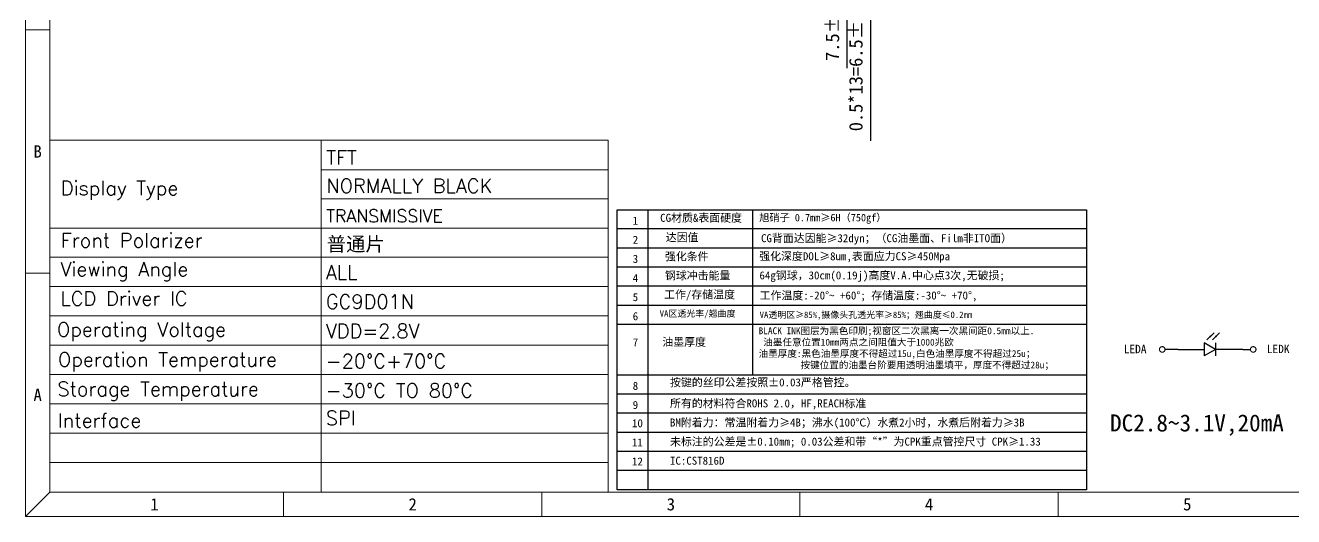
# Model space of a CAD drawing. Header units: millimetres. Extents: x -1913 to 1072, y -448 to 307.
# Drawn here: x 888.6 to 1001.2, y -251 to -207.4 of the extents above; entities that cross this region are included whole.
import ezdxf
from ezdxf.enums import TextEntityAlignment as Align

# ---------------------------------------------------------------- set-up
doc = ezdxf.new("R2010")
doc.units = ezdxf.units.MM
doc.header["$LTSCALE"] = 2
doc.header["$PDMODE"] = 3
doc.header["$PDSIZE"] = 1
doc.layers.get('0').update_dxf_attribs({"linetype": 'CONTINUOUS'})
doc.layers.get('Defpoints').update_dxf_attribs({"linetype": 'CONTINUOUS'})
doc.layers.add('dim', color=3, linetype='CONTINUOUS')
doc.layers.add('胶框', color=7, linetype='CONTINUOUS')
doc.styles.add('ROMANS', font='romans.shx')
doc.styles.get("Standard").update_dxf_attribs({"font": 'txt', "width": 0.7})
doc.styles.add('宋体', font='')
doc.styles.add('常规', font='')
doc.styles.get('宋体').set_extended_font_data('SimSun')
doc.styles.get('常规').set_extended_font_data('SimSun')
doc.dimstyles.new('ISO-25$0', dxfattribs={"dimtxt": 1.2, "dimasz": 1.2, "dimexe": 0, "dimexo": 0.125, "dimtad": 1, "dimdsep": 46, "dimtxsty": 'Standard', "dimcen": 2, "dimclrd": 3, "dimclre": 3, "dimclrt": 3, "dimadec": 0, "dimazin": 0, "dimtp": 1.2, "dimtm": 1.2, "dimtfac": 1, "dimtmove": 0, "dimatfit": 3, "dimfxl": 0, "dimtolj": 1, "dimarcsym": 0})
doc.dimstyles.new('SH', dxfattribs={"dimscale": 1.4, "dimtxt": 2.5, "dimasz": 2.5, "dimexe": 1.25, "dimexo": 0.625, "dimtad": 0, "dimdec": 1, "dimzin": 0, "dimdsep": 46, "dimtxsty": 'Standard', "dimcen": 2.5, "dimadec": 0, "dimazin": 0, "dimtfac": 0.6, "dimtdec": 4, "dimtmove": 0, "dimatfit": 3, "dimfxl": 0, "dimtolj": 1, "dimarcsym": 0})

# ---------------------------------------------------------------- blocks, each defined once
blk = doc.blocks.new('*D18')
at = {"layer": 'Defpoints', "color": 0, "transparency": 16777216}
for p in [(966.56, -195.15), (963.59, -201.65), (966.56, -201.65)]:
    blk.add_point(p, dxfattribs=at)
at = {"layer": 'dim', "color": 3, "lineweight": -2, "transparency": 16777216}
for p, q in [((966.43, -195.15), (963.59, -195.15)), ((963.59, -196.35), (963.59, -200.45)), ((966.43, -201.65), (963.59, -201.65)), ((963.59, -201.65), (963.59, -217.64))]:
    blk.add_line(p, q, dxfattribs=at)
at = {"layer": 'dim', "color": 3, "transparency": 16777216}
for points in [[(963.39, -196.35), (963.79, -196.35), (963.59, -195.15)], [(963.39, -200.45), (963.79, -200.45), (963.59, -201.65)]]:
    blk.add_solid(points, dxfattribs=at)
at = {"layer": 'dim', "color": 3, "transparency": 16777216, "insert": (962.31, -210.25), "char_height": 1.2, "attachment_point": 5, "rotation": 90, "style": '宋体'}
blk.add_mtext('\\A1;0.5*13=6.5%%P0.05', dxfattribs=at)
blk = doc.blocks.new('*D19')
at = {"layer": 'Defpoints', "color": 0, "transparency": 16777216}
for p in [(966.66, -194.65), (961.5, -202.15), (966.66, -202.15)]:
    blk.add_point(p, dxfattribs=at)
at = {"layer": 'dim', "color": 3, "lineweight": -2, "transparency": 16777216}
for p, q in [((966.53, -194.65), (961.5, -194.65)), ((961.5, -195.85), (961.5, -200.95)), ((966.53, -202.15), (961.5, -202.15)), ((961.5, -202.15), (961.5, -211.19))]:
    blk.add_line(p, q, dxfattribs=at)
at = {"layer": 'dim', "color": 3, "transparency": 16777216}
for points in [[(961.3, -195.85), (961.7, -195.85), (961.5, -194.65)], [(961.3, -200.95), (961.7, -200.95), (961.5, -202.15)]]:
    blk.add_solid(points, dxfattribs=at)
at = {"layer": 'dim', "color": 3, "transparency": 16777216, "insert": (960.23, -207.27), "char_height": 1.2, "attachment_point": 5, "rotation": 90, "style": '宋体'}
blk.add_mtext('\\A1;7.5%%P0.1', dxfattribs=at)

msp = doc.modelspace()

# ---------------------------------------------------------------- linework, layer by layer
at = {"lineweight": 9}
for p, q in [((890.756, -207.771), (888.572, -207.771)), ((890.756, -229.385), (888.572, -229.385)), ((890.756, -248.815), (888.572, -250.998)), ((911.496, -248.815), (911.496, -250.998)), ((934.419, -248.815), (934.419, -250.998)), ((957.343, -248.815), (957.343, -250.998)), ((980.266, -248.815), (980.266, -250.998))]:
    msp.add_line(p, q, dxfattribs=at)
at = {"color": 142, "lineweight": 9}
for q in [(890.756, -248.815), (940.31, -217.579)]:
    msp.add_line((890.756, -217.579), q, dxfattribs=at)
at = {"color": 0}
for p, q in [((990.917, -236.153), (993.229, -236.153)), ((994.228, -236.153), (993.229, -235.576)), ((993.229, -235.576), (993.229, -236.73)), ((994.228, -236.153), (993.229, -236.73)), ((994.228, -235.576), (994.228, -236.73)), ((996.664, -236.153), (994.228, -236.153))]:
    msp.add_line(p, q, dxfattribs=at)
at = {"lineweight": 9}
for points in [[(888.572, -121.317), (1071.96, -121.317), (1071.96, -250.998), (888.572, -250.998)], [(890.756, -123.5), (1069.777, -123.5), (1069.777, -248.815), (890.756, -248.815)]]:
    msp.add_lwpolyline(points, close=True, dxfattribs=at)
at = {"color": 142, "lineweight": 9}
for points in [[(914.823, -217.579), (914.823, -248.815)], [(940.31, -217.579), (940.31, -248.815)], [(914.823, -220.196), (940.31, -220.196)], [(914.823, -222.795), (940.31, -222.795)], [(890.756, -225.394), (940.31, -225.394)], [(890.756, -227.957), (940.31, -227.957)], [(890.756, -230.556), (940.31, -230.556)], [(890.756, -233.155), (940.31, -233.155)], [(890.756, -235.766), (940.31, -235.766)], [(890.756, -238.377), (940.31, -238.377)], [(890.756, -240.988), (940.31, -240.988)], [(890.756, -243.599), (940.31, -243.599)], [(890.756, -246.204), (940.31, -246.204)], [(890.756, -248.815), (940.31, -248.815)]]:
    msp.add_lwpolyline(points, dxfattribs=at)
at = {"color": 0, "const_width": 0.099}
for points in [[(989.256, -236.153, -1), (989.751, -236.153, -1)], [(997.829, -236.153, 1), (997.334, -236.153, 1)]]:
    msp.add_lwpolyline(points, format="xyb", close=True, dxfattribs=at)
at = {"layer": 'dim', "linetype": 'ByBlock'}
for points in [[(941.127, -248.605), (941.127, -223.761), (982.785, -223.761), (982.785, -248.605)], [(943.847, -223.761), (943.847, -248.605)]]:
    msp.add_lwpolyline(points, dxfattribs=at)
at = {"layer": 'dim', "linetype": 'ByBlock', "flags": 128}
for points in [[(953.133, -223.761), (953.133, -238.428)], [(982.785, -225.457), (941.127, -225.457)], [(982.785, -227.153), (941.127, -227.153)], [(982.785, -228.85), (941.127, -228.85)], [(982.785, -230.546), (941.127, -230.546)], [(982.785, -232.242), (941.127, -232.242)], [(982.785, -233.938), (941.127, -233.938)], [(982.785, -238.428), (941.127, -238.428)], [(982.785, -240.124), (941.127, -240.124)], [(982.785, -241.82), (941.127, -241.82)], [(982.785, -243.517), (941.127, -243.517)], [(982.785, -245.213), (941.127, -245.213)], [(982.785, -246.909), (941.127, -246.909)], [(982.785, -248.605), (941.127, -248.605)]]:
    msp.add_lwpolyline(points, dxfattribs=at)
at = {"layer": '胶框', "color": 0}
for p, q in [((990.917, -236.153), (989.751, -236.153)), ((996.664, -236.153), (997.334, -236.153))]:
    msp.add_line(p, q, dxfattribs=at)

# ---------------------------------------------------------------- texts
at = {"color": 1, "lineweight": 9, "style": 'ROMANS'}
msp.add_text('TFT', height=1.2604, dxfattribs=at).set_placement((915.287, -219.737))
at = {"color": 142, "lineweight": 9}
for s, height, style, p in [('Display Type', 1.26039, 'ROMANS', (891.722, -222.458)), ('NORMALLY BLACK', 1.26039, 'ROMANS', (915.287, -222.254)), ('TRANSMISSIVE ', 1.12756, 'ROMANS', (915.287, -224.865)), ('Front Polarizer', 1.26039, 'ROMANS', (891.722, -227.099)), ('普通片', 1.2604, '宋体', (915.323, -227.428)), ('Viewing Angle', 1.26039, 'ROMANS', (891.685, -229.662)), ('ALL', 1.2604, 'ROMANS', (915.25, -229.944)), ('LCD Driver IC', 1.26039, 'ROMANS', (891.685, -232.261)), ('GC9D01N', 1.2604, 'ROMANS', (915.25, -232.543)), ('Operating Voltage', 1.26039, 'ROMANS', (891.374, -235.008)), ('VDD=2.8V', 1.2604, 'ROMANS', (915.25, -235.154)), ('Operation Temperature', 1.26039, 'ROMANS', (891.463, -237.679)), ('-20%%DC+70%%DC', 1.26039, 'ROMANS', (915.25, -237.818)), ('Storage Temperature', 1.26039, 'ROMANS', (891.419, -240.29)), ('-30%%DC TO 80%%DC', 1.26039, 'ROMANS', (915.25, -240.429)), ('Interface', 1.2604, 'ROMANS', (891.456, -243.088)), ('SPI', 1.2604, 'ROMANS', (915.25, -242.875))]:
    msp.add_text(s, height=height, dxfattribs=dict(at, style=style)).set_placement(p)
at = {"color": 0, "style": '宋体'}
for s, height, p in [('LEDA', 0.7423, (986.086, -236.486)), ('LEDK', 0.7423, (998.784, -236.484)), ('DC2.8~3.1V,20mA', 1.51255, (984.867, -243.436))]:
    msp.add_text(s, height=height, dxfattribs=at).set_placement(p)
at = {"lineweight": 9, "flags": 2}
for tag, text, p in [('B', 'B', (889.664, -218.578)), ('A', 'A', (889.664, -240.192)), ('1', '1', (900.034, -249.907)), ('2', '2', (922.958, -249.907)), ('3', '3', (945.881, -249.907)), ('4', '4', (968.805, -249.907)), ('5', '5', (991.728, -249.907))]:
    msp.add_attdef(tag, text=text, height=1.092, dxfattribs=at).set_placement(p, align=Align.MIDDLE)
at = {"layer": 'dim', "linetype": 'ByBlock', "ltscale": 0.05, "attachment_point": 1}
for s, insert, char_height, width, style in [('{\\C4;CG材质&表面硬度}', (944.929, -224.112), 0.71065, 8.2733, '常规'), ('{\\C4;旭硝子 0.7mm}≥6H{\\C4;（750gf）}', (953.719, -224.117), 0.66356, 23.58272, '宋体'), ('1', (942.493, -224.365), 0.711, 3.02819, '常规'), ('2', (942.493, -226.062), 0.711, 3.02819, '常规'), ('达因值', (945.429, -225.843), 0.7106, 6.68044, '常规'), ('CG背面达因能≥32dyn；（CG油墨面、Film非ITO面）', (953.885, -225.922), 0.71065, 26.65272, '常规'), ('{\\C4;强化条件}', (945.349, -227.539), 0.7106, 6.68044, '常规'), ('强化深度DOL≥8um,表面应力CS≥450Mpa', (953.724, -227.524), 0.71065, 44.43941, '常规'), ('3', (942.493, -227.758), 0.711, 3.02819, '常规'), ('4', (942.493, -229.454), 0.711, 3.02819, '常规'), ('{\\C4;钢球冲击能量}', (945.349, -229.235), 0.71065, 6.68044, '常规'), ('{\\C4;64g钢球，30cm(0.19j)高度V.A.中心点3次,无破损;}', (953.747, -229.221), 0.71065, 28.68357, '常规'), ('工作/存储温度', (945.278, -230.923), 0.7106, 10.65981, '常规'), ('5', (942.493, -231.15), 0.711, 3.02819, '常规'), ('{\\C4;工作温度:-20°~ +60°; 存储温度:-30°~ +70°,}', (953.761, -231.005), 0.71065, 36.0349, '常规'), ('6', (942.493, -232.846), 0.711, 3.02819, '常规'), ('{\\C4;VA区透光率/翘曲度}', (944.888, -232.681), 0.56852, 7.80221, '常规'), ('VA透明区≥85%,摄像头孔透光率≥85%；{\\C4;翘曲度}≤0.2{\\C4;mm}', (953.761, -232.793), 0.56852, 23.09198, '常规'), ('{\\C4;BLACK\\fSimSun|b0|i0|c238|p2; \\fSimSun|b0|i0|c134|p2;INK图层为黑色印刷;}视窗区二次黑离一次黑间距0.5{\\C4;mm以上}.\\P {\\C1;油墨任意位置10mm两点之间阻值大于1000兆欧\\C4; \\P}油墨厚度:黑色油墨厚度不得超过15u,白色油墨厚度不得超过25u；\\P         按键位置的油墨台阶要用透明油墨填平，厚度不得超过28u；', (953.67, -234.193), 0.6076, 40.93599, '常规'), ('7', (942.493, -235.175), 0.711, 3.02819, '常规'), ('{\\C4;油墨厚度}', (945.123, -235.133), 0.7106, 9.75277, '常规'), ('按键的丝印公差按照±0.03严格管控。', (945.801, -238.723), 0.71065, 31.56145, '常规'), ('8', (942.493, -239.033), 0.711, 3.02819, '常规'), ('9', (942.493, -240.729), 0.711, 3.02819, '常规'), ('所有的材料符合ROHS 2.0，HF,REACH标准', (945.801, -240.589), 0.71065, 26.65272, '常规'), ('10', (942.428, -242.352), 0.7106, 3.02819, '常规'), ('BM附着力：常温附着力≥4B；沸水(100℃）水煮2小时，水煮后附着力≥3B', (945.801, -242.285), 0.71065, 33.17437, '常规'), ('11', (942.428, -244.048), 0.7106, 3.02819, '常规'), ('未标注的公差是±0.10mm; 0.03公差和带“*”为CPK重点管控尺寸 CPK≥1.33', (945.801, -243.981), 0.71065, 35.61825, '常规'), ('12', (942.428, -245.744), 0.7106, 3.02819, '常规'), ('IC:CST816D', (945.801, -245.677), 0.7106, 35.61825, '常规')]:
    msp.add_mtext(s, dxfattribs=dict(at, insert=insert, char_height=char_height, width=width, style=style))

# ---------------------------------------------------------------- dimensions: what is measured, and where the dimension line sits
at = {"layer": 'dim'}
for base, p1, p2, text, picture, middle in [((961.504, -202.152), (966.656, -194.652), (966.656, -202.152), '<>%%P0.1', '*D19', (960.233, -207.269)), ((963.587, -201.652), (966.556, -195.152), (966.556, -201.652), '0.5*13=<>%%P0.05', '*D18', (962.315, -210.248))]:
    dim = msp.add_linear_dim(base=base, p1=p1, p2=p2, angle=90, text=text, dimstyle='ISO-25$0', override={"dimtxsty": '宋体', "dimfxl": 1.25}, dxfattribs=at)
    dim.commit()
    dim.dimension.update_dxf_attribs({"geometry": picture, "text_midpoint": middle})

# ---------------------------------------------------------------- leaders
at = {"color": 0}
for points in [[(994.102, -234.671), (993.477, -235.297)], [(994.587, -234.676), (993.962, -235.302)]]:
    msp.add_leader(points, dimstyle='SH', override={"dimscale": 0.25, "dimasz": 2, "dimtoh": 1, "dimtxsty": '宋体'}, dxfattribs=at)

doc.saveas('drawing.dxf')
